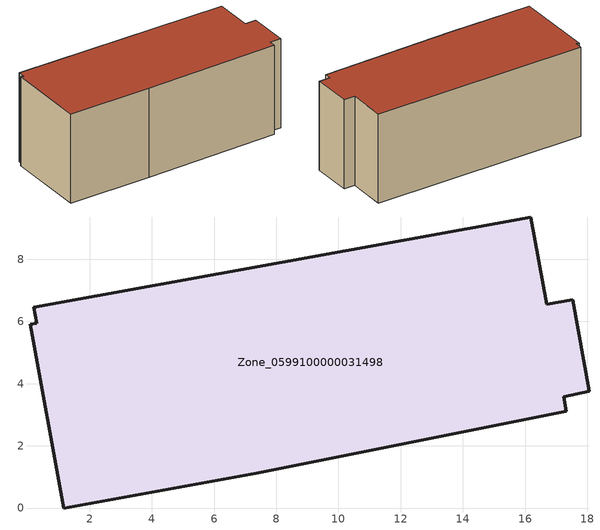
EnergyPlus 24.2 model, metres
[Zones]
Zone_0599100000031498
 floor ground (C_G): 7.35,1.12 1.16,0 0.09,5.91 0.29,5.95 0.21,6.46 16.18,9.36 16.7,6.55 17.53,6.7 18.06,3.76 17.24,3.58 17.32,3.1 z0
 wall outside (C_F): 16.7,6.55 16.18,9.36 0.21,6.46 0.29,5.95 0.09,5.91 1.16,0 7.35,1.12 17.32,3.1 17.24,3.58 18.06,3.76 17.53,6.7 16.7,6.55 z0:6.84
 roof outside (C_R): 0.29,5.95 0.09,5.91 1.16,0 7.35,1.12 17.32,3.1 17.24,3.58 18.06,3.76 17.53,6.7 16.7,6.55 16.18,9.36 0.21,6.46 z6.84
[BUILDING]
Pand.0599100000031498: North Axis=0; Terrain=City; Loads Convergence Tolerance Value=0.04; Temperature Convergence Tolerance Value=0.4; Solar Distribution=FullExterior; Maximum Number of Warmup Days=25; Minimum Number of Warmup Days=1
[Site:Location]
Rotterdam.The.Hague.AP_ZH_NLD Design_Conditions: Latitude=51.96; Longitude=4.45; Time Zone=1; Elevation=-4.5
[SITE:GROUNDTEMPERATURE:BUILDINGSURFACE]
18, 18, 18, 18, 18, 18, 18, 18, 18, 18, 18, 18
[MATERIAL] Thermal Absorptance=0.9; Solar Absorptance=0.7; Visible Absorptance=0.7
Name | Roughness | Thickness | Conductivity | Density | Specific Heat
G.D.1965 | MediumSmooth | 0.15 | 1 | 540 | 1210
F.D.1965 | Rough | 0.3 | 0.857143 | 1920 | 840
R.D.1965 | MediumRough | 0.2 | 0.08 | 1500 | 1000
[CONSTRUCTION]
C_G: G.D.1965
C_F: F.D.1965
C_R: R.D.1965
[ZONE]
Zone_0599100000031498: Type=1; Multiplier=1; Ceiling Height=Autocalculate; Volume=Autocalculate; Floor Area=autocalculate; Part of Total Floor Area=Yes
[ZONEINFILTRATION:DESIGNFLOWRATE]
Infil_Zone_0599100000031498: Zone or ZoneList or Space or SpaceList=Zone_0599100000031498; Schedule=AlwaysOn; Design Flow Rate Calculation Method=Flow/Area; Flow Rate per Floor Area=0.0042; Constant Term Coefficient=1; Temperature Term Coefficient=0; Velocity Term Coefficient=0; Velocity Squared Term Coefficient=0
[HVACTEMPLATE:ZONE:IDEALLOADSAIRSYSTEM]
Zone_0599100000031498: Maximum Heating Supply Air Temperature=50; Minimum Cooling Supply Air Temperature=13; Maximum Heating Supply Air Humidity Ratio=0.0156; Minimum Cooling Supply Air Humidity Ratio=0.0077; Heating Limit=NoLimit; Cooling Limit=NoLimit; Dehumidification Control Type=ConstantSensibleHeatRatio; Cooling Sensible Heat Ratio=0.7; Dehumidification Setpoint=60; Humidification Control Type=None; Humidification Setpoint=30; Outdoor Air Method=None; Outdoor Air Flow Rate per Person=0.00944; Outdoor Air Flow Rate per Zone Floor Area=0; Outdoor Air Flow Rate per Zone=0; Demand Controlled Ventilation Type=None; Outdoor Air Economizer Type=NoEconomizer; Heat Recovery Type=None; Sensible Heat Recovery Effectiveness=0.7; Latent Heat Recovery Effectiveness=0.65
[ZONECONTROL:THERMOSTAT]
ThermostatControl_Zone_0599100000031498: Zone or ZoneList=Zone_0599100000031498; Control Type Schedule=DualSetpointControlType; Control 1=Thermostat_Zone_0599100000031498; Temperature Difference Between Cutout And Setpoint=0
[THERMOSTATSETPOINT:DUALSETPOINT]
Thermostat_Zone_0599100000031498: Heating Setpoint Temperature Schedule=HeatingSetpoint_Zone_0599100000031498; Cooling Setpoint Temperature Schedule=CoolingSetpoint_Zone_0599100000031498
[SCHEDULE:COMPACT]
HeatingSetpoint_Zone_0599100000031498: Through: 12/31, For: AllDays, Until: 24:00, 21
CoolingSetpoint_Zone_0599100000031498: Through: 12/31, For: AllDays, Until: 24:00, 24
DualSetpointControlType: Through: 12/31, For: AllDays, Until: 24:00, 4
AlwaysOn: Through: 12/31, For: AllDays, Until: 24:00, 1
